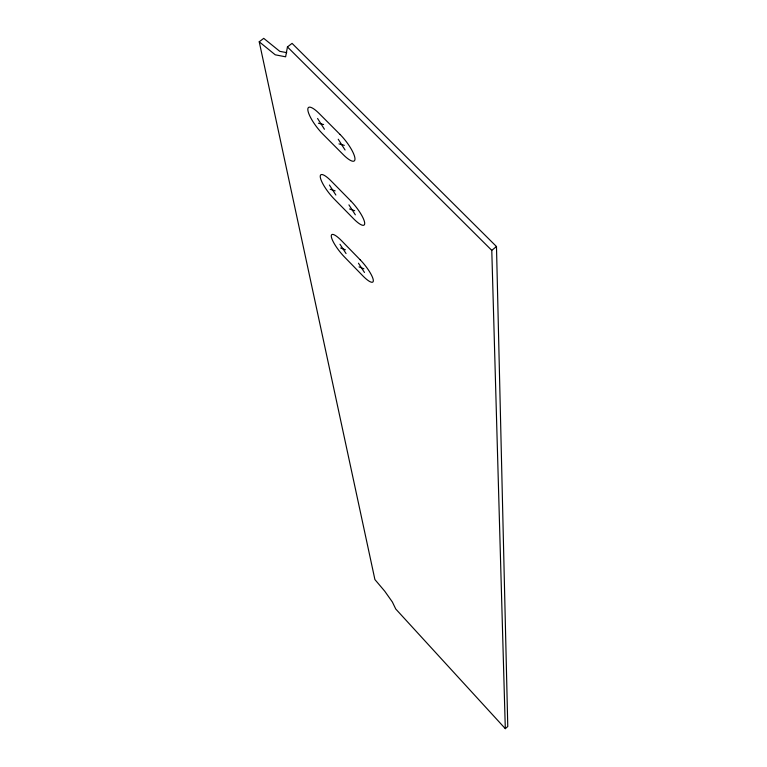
<?xml version="1.0" encoding="UTF-8"?>
<svg xmlns="http://www.w3.org/2000/svg" width="767" height="767" viewBox="0 0 767 767"><rect width="100%" height="100%" fill="white"/><g stroke="black" fill="none" stroke-linecap="round" stroke-linejoin="round"><path stroke-width="1.15" d="M259.227 41.792L374.91 579.574L384.727 591.184L392.359 601.98L395.734 608.988L505.309 728.65L507.773 726.493L496.479 246.533L292.064 43.374L287.443 46.931L285.631 56.816L275.257 54.812L259.227 41.792L263.723 38.35L279.773 51.341L286.724 52.645M505.309 728.65L491.781 250.368L496.479 246.533M318.41 123.209L323.616 124.542M338.985 143.889L344.325 145.346M330.184 189.248L335.141 190.849M349.608 208.998L354.69 210.704M340.663 248.009L345.399 249.802M359.052 266.897L363.894 268.795M287.443 46.931L491.781 250.368M339.992 244.261L346.051 253.541M358.448 263.196L364.478 272.467M329.436 185.048L335.869 195.029M348.927 204.856L355.342 214.827M338.228 139.22L345.064 150.006M317.567 118.463L324.431 129.259M340.011 134.417L319.187 113.526A20.575 5.359 52.6 0 0 307.95 110.669A20.575 5.359 52.6 0 0 322.792 134.033L343.261 154.637A20.623 5.417 52.4 0 0 354.872 157.82A20.623 5.417 52.4 0 0 340.011 134.417M350.682 200.82L331.047 180.878A19.29 4.775 52 0 0 320.338 177.445A19.29 4.775 52 0 0 334.249 199.056L353.568 218.729A19.348 4.823 51.9 0 0 364.613 222.459A19.348 4.823 51.9 0 0 350.682 200.82M360.174 259.792L341.583 240.733A18.178 4.276 51.6 0 0 331.354 236.859A18.178 4.276 51.6 0 0 344.441 256.945L362.743 275.765A18.226 4.314 51.4 0 0 373.261 279.907A18.226 4.314 51.4 0 0 360.174 259.792"/></g></svg>
